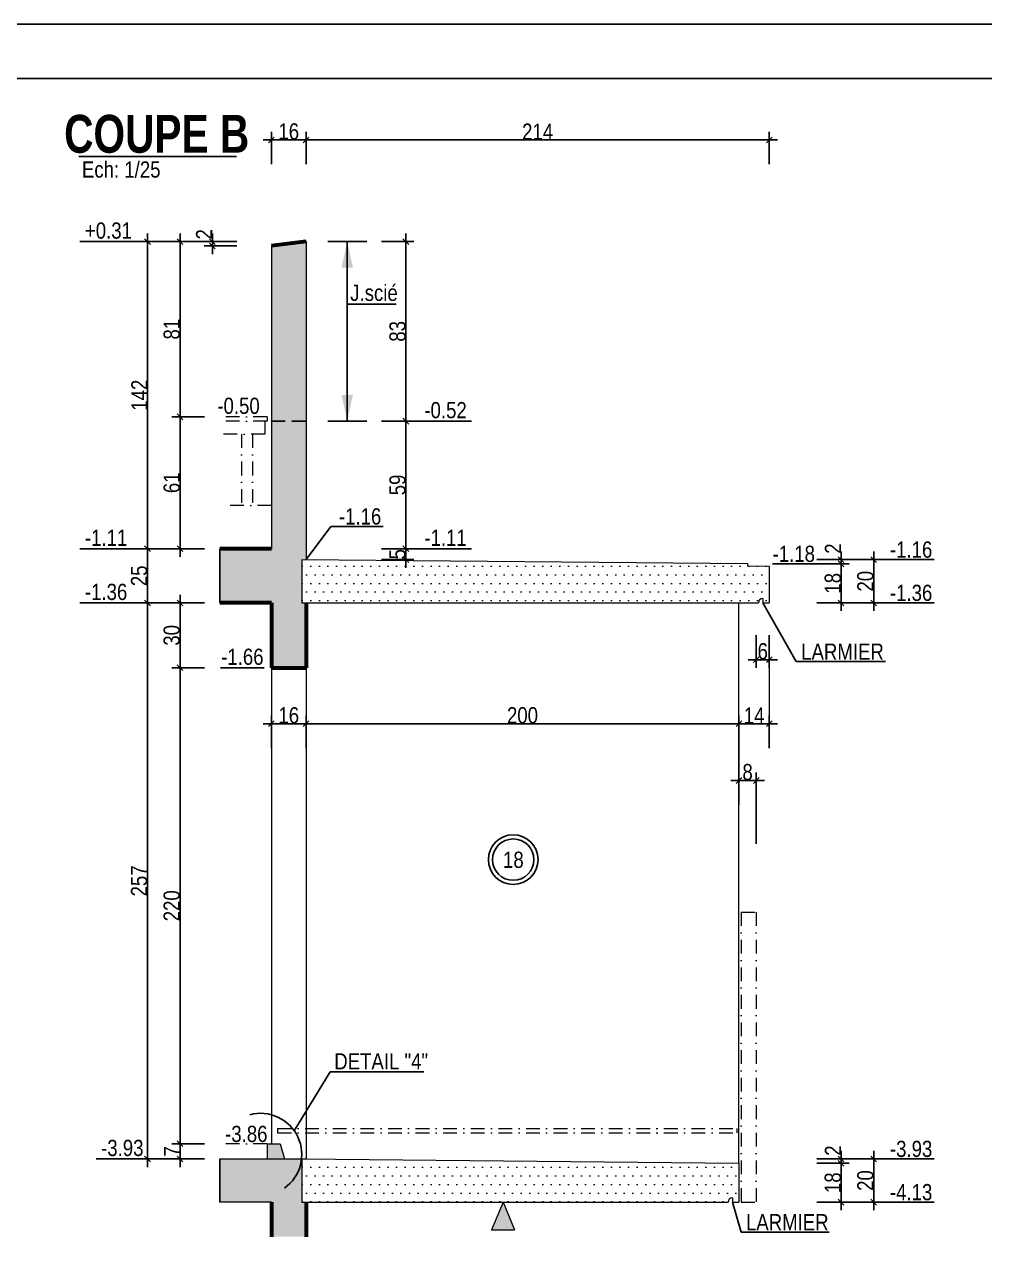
# Model space of a CAD drawing. Header units: millimetres. Extents: x 30537 to 37023, y -37354 to 0.
# Drawn here: x 34859 to 35746, y -34275 to -33154 of the extents above; entities that cross this region are included whole.
import ezdxf
from ezdxf.enums import TextEntityAlignment as Align

# ---------------------------------------------------------------- set-up
doc = ezdxf.new("R2010")
doc.units = ezdxf.units.MM
doc.linetypes.add('CACHEX2', pattern=[19.05, 12.7, -6.35])
doc.linetypes.add('TIRETPTX2', pattern=[50.8, 25.4, -12.7, 0, -12.7])
for name, color, linetype in [('01-Cad  2', 1, 'Continuous'), ('01_cote_gen', 4, 'Continuous'), ('01_linteaux', 2, 'Continuous'), ('01_murs_sup', 2, 'CACHEX2'), ('01_poch_BN', 9, 'Continuous'), ('01_texte', 230, 'Continuous'), ('AA_COTES', 2, 'Continuous')]:
    doc.layers.add(name, color=color, linetype=linetype)
doc.layers.add('01_murs_coup', color=5, linetype='Continuous', lineweight=60)
doc.layers.add('01_tram_axes', color=2, linetype='TIRETPTX2', lineweight=9)
doc.styles.add('ARIAL NA', font='ARIALN.TTF')
doc.styles.add('impact', font='impact.ttf')
doc.styles.add('STYLE2', font='ARIALN.TTF')
doc.dimstyles.new('JB25', dxfattribs={"dimscale": 0.1, "dimtxt": 150, "dimasz": 15, "dimexe": 0.1, "dimexo": 0.1, "dimgap": 0.09, "dimtad": 1, "dimdec": 1, "dimlfac": 0.5, "dimdsep": 46, "dimtxsty": 'STYLE2', "dimblk1": 'BOND_G', "dimblk2": 'BOND_D', "dimsah": 1, "dimcen": 1.5, "dimdle": 0.01, "dimse1": 1, "dimse2": 1, "dimclrd": 4, "dimclre": 2, "dimclrt": 6, "dimazin": 2, "dimtfac": 2.333333, "dimtdec": 1, "dimtix": 1, "dimtmove": 2, "dimatfit": 3, "dimldrblk": 'BOND_G', "dimfxl": 1, "dimtolj": 1, "dimtzin": 0, "dimarcsym": 0})

# ---------------------------------------------------------------- blocks, each defined once
blk = doc.blocks.new('BOND_G')
at = {"layer": 'AA_COTES', "color": 0}
for p, q in [((0, -5), (0, 15)), ((5, 0), (-5, 0)), ((1.77, 1.77), (-1.77, -1.77))]:
    blk.add_line(p, q, dxfattribs=at)
blk = doc.blocks.new('BOND_D')
at = {"layer": 'AA_COTES', "color": 0}
for p, q in [((5, 0), (-5, 0)), ((-1.77, -1.77), (1.77, 1.77)), ((0, 5), (0, -15))]:
    blk.add_line(p, q, dxfattribs=at)
blk = doc.blocks.new('*D3951')
at = {"layer": '01_cote_gen', "color": 4, "lineweight": -2, "transparency": 16777216}
blk.add_line((35613.5, -34208.4), (35613.5, -34241.4), dxfattribs=at)
at = {"layer": 'Defpoints', "color": 0, "transparency": 16777216}
for p in [(35549.2, -34206.9), (35549.2, -34242.9), (35613.5, -34242.9)]:
    blk.add_point(p, dxfattribs=at)
at = {"layer": '01_cote_gen', "color": 4, "lineweight": -2, "transparency": 16777216, "xscale": 1.5, "yscale": 1.5, "zscale": 1.5}
for name, p, rotation in [('BOND_G', (35613.5, -34206.9), 90), ('BOND_D', (35613.5, -34242.9), 270)]:
    blk.add_blockref(name, p, dxfattribs=dict(at, rotation=rotation))
at = {"layer": '01_cote_gen', "color": 6, "lineweight": 0, "transparency": 16777216, "insert": (35605.9, -34224.9), "char_height": 15, "attachment_point": 5, "rotation": 90, "style": 'STYLE2'}
blk.add_mtext('\\A1;18', dxfattribs=at)
blk = doc.blocks.new('*D3952')
at = {"layer": '01_cote_gen', "color": 4, "lineweight": -2, "transparency": 16777216}
blk.add_line((35643.7, -34204.4), (35643.7, -34241.4), dxfattribs=at)
at = {"layer": 'Defpoints', "color": 0, "transparency": 16777216}
for p in [(35621, -34202.9), (35621, -34242.9), (35643.7, -34242.9)]:
    blk.add_point(p, dxfattribs=at)
at = {"layer": '01_cote_gen', "color": 4, "lineweight": -2, "transparency": 16777216, "xscale": 1.5, "yscale": 1.5, "zscale": 1.5}
for name, p, rotation in [('BOND_G', (35643.7, -34202.9), 90), ('BOND_D', (35643.7, -34242.9), 270)]:
    blk.add_blockref(name, p, dxfattribs=dict(at, rotation=rotation))
at = {"layer": '01_cote_gen', "color": 6, "lineweight": 0, "transparency": 16777216, "insert": (35636, -34222.9), "char_height": 15, "attachment_point": 5, "rotation": 90, "style": 'STYLE2'}
blk.add_mtext('\\A1;20', dxfattribs=at)
blk = doc.blocks.new('*D3953')
at = {"layer": '01_cote_gen', "color": 4, "lineweight": -2, "transparency": 16777216}
blk.add_line((35613.5, -34204.4), (35613.5, -34205.4), dxfattribs=at)
at = {"layer": 'Defpoints', "color": 0, "transparency": 16777216}
for p in [(35145.2, -34202.9), (35549.2, -34206.9), (35613.5, -34206.9)]:
    blk.add_point(p, dxfattribs=at)
at = {"layer": '01_cote_gen', "color": 4, "lineweight": -2, "transparency": 16777216, "xscale": 1.5, "yscale": 1.5, "zscale": 1.5}
for name, p, rotation in [('BOND_G', (35613.5, -34202.9), 90), ('BOND_D', (35613.5, -34206.9), 270)]:
    blk.add_blockref(name, p, dxfattribs=dict(at, rotation=rotation))
at = {"layer": '01_cote_gen', "color": 6, "lineweight": 0, "transparency": 16777216, "insert": (35606, -34195.2), "char_height": 15, "attachment_point": 5, "rotation": 90, "style": 'STYLE2'}
blk.add_mtext('\\A1;2', dxfattribs=at)
blk = doc.blocks.new('*D3954')
at = {"layer": '01_cote_gen', "color": 4, "lineweight": -2, "ltscale": 0.1, "transparency": 16777216}
blk.add_line((35002.7, -34187.4), (35002.7, -33750.4), dxfattribs=at)
at = {"layer": 'Defpoints', "color": 0, "ltscale": 0.1, "transparency": 16777216}
for p in [(35002.7, -33748.9), (35072.2, -33748.9), (35025.2, -34188.9)]:
    blk.add_point(p, dxfattribs=at)
at = {"layer": '01_cote_gen', "color": 4, "lineweight": -2, "ltscale": 0.1, "transparency": 16777216, "xscale": 1.5, "yscale": 1.5, "zscale": 1.5}
for name, p, rotation in [('BOND_D', (35002.7, -33748.9), 90), ('BOND_G', (35002.7, -34188.9), 270)]:
    blk.add_blockref(name, p, dxfattribs=dict(at, rotation=rotation))
at = {"layer": '01_cote_gen', "color": 6, "ltscale": 0.1, "transparency": 16777216, "insert": (34995, -33968.9), "char_height": 15, "attachment_point": 5, "rotation": 90, "style": 'STYLE2'}
blk.add_mtext('\\A1;220', dxfattribs=at)
blk = doc.blocks.new('*D3955')
at = {"layer": '01_cote_gen', "color": 4, "lineweight": -2, "ltscale": 0.1, "transparency": 16777216}
blk.add_line((35002.7, -33747.4), (35002.7, -33690.4), dxfattribs=at)
at = {"layer": 'Defpoints', "color": 0, "ltscale": 0.1, "transparency": 16777216}
for p in [(35002.7, -33688.9), (35072.2, -33688.9), (35072.2, -33748.9)]:
    blk.add_point(p, dxfattribs=at)
at = {"layer": '01_cote_gen', "color": 4, "lineweight": -2, "ltscale": 0.1, "transparency": 16777216, "xscale": 1.5, "yscale": 1.5, "zscale": 1.5}
for name, p, rotation in [('BOND_D', (35002.7, -33688.9), 90), ('BOND_G', (35002.7, -33748.9), 270)]:
    blk.add_blockref(name, p, dxfattribs=dict(at, rotation=rotation))
at = {"layer": '01_cote_gen', "color": 6, "ltscale": 0.1, "transparency": 16777216, "insert": (34995, -33718.9), "char_height": 15, "attachment_point": 5, "rotation": 90, "style": 'STYLE2'}
blk.add_mtext('\\A1;30', dxfattribs=at)
blk = doc.blocks.new('*D3956')
at = {"layer": '01_cote_gen', "color": 4, "lineweight": -2, "ltscale": 0.1, "transparency": 16777216}
blk.add_line((34972.6, -33687.4), (34972.6, -33640.4), dxfattribs=at)
at = {"layer": 'Defpoints', "color": 0, "ltscale": 0.1, "transparency": 16777216}
for p in [(34972.6, -33638.9), (35033, -33638.9), (35040.1, -33688.9)]:
    blk.add_point(p, dxfattribs=at)
at = {"layer": '01_cote_gen', "color": 4, "lineweight": -2, "ltscale": 0.1, "transparency": 16777216, "xscale": 1.5, "yscale": 1.5, "zscale": 1.5}
for name, p, rotation in [('BOND_D', (34972.6, -33638.9), 90), ('BOND_G', (34972.6, -33688.9), 270)]:
    blk.add_blockref(name, p, dxfattribs=dict(at, rotation=rotation))
at = {"layer": '01_cote_gen', "color": 6, "ltscale": 0.1, "transparency": 16777216, "insert": (34964.9, -33663.9), "char_height": 15, "attachment_point": 5, "rotation": 90, "style": 'STYLE2'}
blk.add_mtext('\\A1;25', dxfattribs=at)
blk = doc.blocks.new('*D3957')
at = {"layer": '01_cote_gen', "color": 4, "lineweight": -2, "ltscale": 0.1, "transparency": 16777216}
blk.add_line((34972.6, -34201.4), (34972.6, -33690.4), dxfattribs=at)
at = {"layer": 'Defpoints', "color": 0, "ltscale": 0.1, "transparency": 16777216}
for p in [(34972.6, -33688.9), (34980.1, -33688.9), (35025.3, -34202.9)]:
    blk.add_point(p, dxfattribs=at)
at = {"layer": '01_cote_gen', "color": 4, "lineweight": -2, "ltscale": 0.1, "transparency": 16777216, "xscale": 1.5, "yscale": 1.5, "zscale": 1.5}
for name, p, rotation in [('BOND_D', (34972.6, -33688.9), 90), ('BOND_G', (34972.6, -34202.9), 270)]:
    blk.add_blockref(name, p, dxfattribs=dict(at, rotation=rotation))
at = {"layer": '01_cote_gen', "color": 6, "ltscale": 0.1, "transparency": 16777216, "insert": (34964.9, -33945.9), "char_height": 15, "attachment_point": 5, "rotation": 90, "style": 'STYLE2'}
blk.add_mtext('\\A1;257', dxfattribs=at)
blk = doc.blocks.new('*D3958')
at = {"layer": '01_cote_gen', "color": 4, "lineweight": -2, "ltscale": 0.1, "transparency": 16777216}
blk.add_line((35002.7, -34201.4), (35002.7, -34190.4), dxfattribs=at)
at = {"layer": 'Defpoints', "color": 0, "ltscale": 0.1, "transparency": 16777216}
for p in [(35002.7, -34188.9), (35025.2, -34188.9), (35024.5, -34202.9)]:
    blk.add_point(p, dxfattribs=at)
at = {"layer": '01_cote_gen', "color": 4, "lineweight": -2, "ltscale": 0.1, "transparency": 16777216, "xscale": 1.5, "yscale": 1.5, "zscale": 1.5}
for name, p, rotation in [('BOND_D', (35002.7, -34188.9), 90), ('BOND_G', (35002.7, -34202.9), 270)]:
    blk.add_blockref(name, p, dxfattribs=dict(at, rotation=rotation))
at = {"layer": '01_cote_gen', "color": 6, "ltscale": 0.1, "transparency": 16777216, "insert": (34995.2, -34195.9), "char_height": 15, "attachment_point": 5, "rotation": 90, "style": 'STYLE2'}
blk.add_mtext('\\A1;7', dxfattribs=at)
blk = doc.blocks.new('*D3959')
at = {"layer": '01_cote_gen', "color": 4, "lineweight": -2, "transparency": 16777216}
blk.add_line((35613.5, -33654.3), (35613.5, -33687.4), dxfattribs=at)
at = {"layer": 'Defpoints', "color": 0, "transparency": 16777216}
for p in [(35591, -33652.8), (35536.5, -33688.9), (35613.5, -33688.9)]:
    blk.add_point(p, dxfattribs=at)
at = {"layer": '01_cote_gen', "color": 4, "lineweight": -2, "transparency": 16777216, "xscale": 1.5, "yscale": 1.5, "zscale": 1.5}
for name, p, rotation in [('BOND_G', (35613.5, -33652.8), 90), ('BOND_D', (35613.5, -33688.9), 270)]:
    blk.add_blockref(name, p, dxfattribs=dict(at, rotation=rotation))
at = {"layer": '01_cote_gen', "color": 6, "lineweight": 0, "transparency": 16777216, "insert": (35605.9, -33670.8), "char_height": 15, "attachment_point": 5, "rotation": 90, "style": 'STYLE2'}
blk.add_mtext('\\A1;18', dxfattribs=at)
blk = doc.blocks.new('*D3960')
at = {"layer": '01_cote_gen', "color": 4, "lineweight": -2, "transparency": 16777216}
blk.add_line((35643.7, -33650.4), (35643.7, -33687.4), dxfattribs=at)
at = {"layer": 'Defpoints', "color": 0, "transparency": 16777216}
for p in [(35621, -33648.9), (35621, -33688.9), (35643.7, -33688.9)]:
    blk.add_point(p, dxfattribs=at)
at = {"layer": '01_cote_gen', "color": 4, "lineweight": -2, "transparency": 16777216, "xscale": 1.5, "yscale": 1.5, "zscale": 1.5}
for name, p, rotation in [('BOND_G', (35643.7, -33648.9), 90), ('BOND_D', (35643.7, -33688.9), 270)]:
    blk.add_blockref(name, p, dxfattribs=dict(at, rotation=rotation))
at = {"layer": '01_cote_gen', "color": 6, "lineweight": 0, "transparency": 16777216, "insert": (35636, -33668.9), "char_height": 15, "attachment_point": 5, "rotation": 90, "style": 'STYLE2'}
blk.add_mtext('\\A1;20', dxfattribs=at)
blk = doc.blocks.new('*D4299')
at = {"layer": '01_cote_gen', "color": 4, "lineweight": -2, "ltscale": 0.1, "transparency": 16777216}
blk.add_line((34972.6, -33637.4), (34972.6, -33356.4), dxfattribs=at)
at = {"layer": 'Defpoints', "color": 0, "ltscale": 0.1, "transparency": 16777216}
for p in [(34972.6, -33354.9), (35119.1, -33354.9), (35063.2, -33638.9)]:
    blk.add_point(p, dxfattribs=at)
at = {"layer": '01_cote_gen', "color": 4, "lineweight": -2, "ltscale": 0.1, "transparency": 16777216, "xscale": 1.5, "yscale": 1.5, "zscale": 1.5}
for name, p, rotation in [('BOND_D', (34972.6, -33354.9), 90), ('BOND_G', (34972.6, -33638.9), 270)]:
    blk.add_blockref(name, p, dxfattribs=dict(at, rotation=rotation))
at = {"layer": '01_cote_gen', "color": 6, "ltscale": 0.1, "transparency": 16777216, "insert": (34965.1, -33496.9), "char_height": 15, "attachment_point": 5, "rotation": 90, "style": 'STYLE2'}
blk.add_mtext('\\A1;142', dxfattribs=at)
blk = doc.blocks.new('*D3961')
at = {"layer": '01_cote_gen', "color": 4, "lineweight": -2, "ltscale": 0.1, "transparency": 16777216}
blk.add_line((35032.5, -33357.4), (35032.5, -33356.4), dxfattribs=at)
at = {"layer": 'Defpoints', "color": 0, "ltscale": 0.1, "transparency": 16777216}
for p in [(35032.5, -33354.9), (35134, -33354.9), (35102, -33358.9)]:
    blk.add_point(p, dxfattribs=at)
at = {"layer": '01_cote_gen', "color": 4, "lineweight": -2, "ltscale": 0.1, "transparency": 16777216, "xscale": 1.5, "yscale": 1.5, "zscale": 1.5}
for name, p, rotation in [('BOND_D', (35032.5, -33354.9), 90), ('BOND_G', (35032.5, -33358.9), 270)]:
    blk.add_blockref(name, p, dxfattribs=dict(at, rotation=rotation))
at = {"layer": '01_cote_gen', "color": 6, "ltscale": 0.1, "transparency": 16777216, "insert": (35024.9, -33348.2), "char_height": 15, "attachment_point": 5, "rotation": 90, "style": 'STYLE2'}
blk.add_mtext('\\A1;2', dxfattribs=at)
blk = doc.blocks.new('*D4300')
at = {"layer": '01_cote_gen', "color": 4, "lineweight": -2, "ltscale": 0.1, "transparency": 16777216}
blk.add_line((35088.6, -33260.9), (35117.6, -33260.9), dxfattribs=at)
at = {"layer": 'Defpoints', "color": 0, "ltscale": 0.1, "transparency": 16777216}
for p in [(35119.1, -33260.9), (35087.1, -33358.9), (35119.1, -33358.9)]:
    blk.add_point(p, dxfattribs=at)
at = {"layer": '01_cote_gen', "color": 4, "lineweight": -2, "ltscale": 0.1, "transparency": 16777216, "xscale": 1.5, "yscale": 1.5, "zscale": 1.5, "rotation": 180}
blk.add_blockref('BOND_G', (35087.1, -33260.9), dxfattribs=at)
at = {"layer": '01_cote_gen', "color": 4, "lineweight": -2, "ltscale": 0.1, "transparency": 16777216, "xscale": 1.5, "yscale": 1.5, "zscale": 1.5}
blk.add_blockref('BOND_D', (35119.1, -33260.9), dxfattribs=at)
at = {"layer": '01_cote_gen', "color": 6, "ltscale": 0.1, "transparency": 16777216, "insert": (35103.1, -33253.2), "char_height": 15, "attachment_point": 5, "style": 'STYLE2'}
blk.add_mtext('\\A1;16', dxfattribs=at)
blk = doc.blocks.new('*D4301')
at = {"layer": '01_cote_gen', "color": 4, "lineweight": -2, "ltscale": 0.1, "transparency": 16777216}
blk.add_line((35120.6, -33260.9), (35545.6, -33260.9), dxfattribs=at)
at = {"layer": 'Defpoints', "color": 0, "ltscale": 0.1, "transparency": 16777216}
for p in [(35547.1, -33260.9), (35119.1, -33283.4), (35547.1, -33671.9)]:
    blk.add_point(p, dxfattribs=at)
at = {"layer": '01_cote_gen', "color": 4, "lineweight": -2, "ltscale": 0.1, "transparency": 16777216, "xscale": 1.5, "yscale": 1.5, "zscale": 1.5, "rotation": 180}
blk.add_blockref('BOND_G', (35119.1, -33260.9), dxfattribs=at)
at = {"layer": '01_cote_gen', "color": 4, "lineweight": -2, "ltscale": 0.1, "transparency": 16777216, "xscale": 1.5, "yscale": 1.5, "zscale": 1.5}
blk.add_blockref('BOND_D', (35547.1, -33260.9), dxfattribs=at)
at = {"layer": '01_cote_gen', "color": 6, "ltscale": 0.1, "transparency": 16777216, "insert": (35333.1, -33253.3), "char_height": 15, "attachment_point": 5, "style": 'STYLE2'}
blk.add_mtext('\\A1;214', dxfattribs=at)
blk = doc.blocks.new('*D3962')
at = {"layer": '01_cote_gen', "color": 4, "lineweight": -2, "ltscale": 0.1, "transparency": 16777216}
blk.add_line((35613.5, -33650.4), (35613.5, -33651.3), dxfattribs=at)
at = {"layer": 'Defpoints', "color": 0, "ltscale": 0.1, "transparency": 16777216}
for p in [(35613.5, -33652.8), (35621, -33652.8), (35621.2, -33648.9)]:
    blk.add_point(p, dxfattribs=at)
at = {"layer": '01_cote_gen', "color": 4, "lineweight": -2, "ltscale": 0.1, "transparency": 16777216, "xscale": 1.5, "yscale": 1.5, "zscale": 1.5}
for name, p, rotation in [('BOND_G', (35613.5, -33648.9), 90), ('BOND_D', (35613.5, -33652.8), 270)]:
    blk.add_blockref(name, p, dxfattribs=dict(at, rotation=rotation))
at = {"layer": '01_cote_gen', "color": 6, "ltscale": 0.1, "transparency": 16777216, "insert": (35606, -33638.7), "char_height": 15, "attachment_point": 5, "rotation": 90, "style": 'STYLE2'}
blk.add_mtext('\\A1;2', dxfattribs=at)
blk = doc.blocks.new('*D4302')
at = {"layer": '01_cote_gen', "color": 4, "lineweight": -2, "ltscale": 0.1, "transparency": 16777216}
blk.add_line((35211.3, -33356.4), (35211.3, -33519.4), dxfattribs=at)
at = {"layer": 'Defpoints', "color": 0, "ltscale": 0.1, "transparency": 16777216}
for p in [(35119.1, -33354.9), (35119.1, -33520.9), (35211.3, -33520.9)]:
    blk.add_point(p, dxfattribs=at)
at = {"layer": '01_cote_gen', "color": 4, "lineweight": -2, "ltscale": 0.1, "transparency": 16777216, "xscale": 1.5, "yscale": 1.5, "zscale": 1.5}
for name, p, rotation in [('BOND_G', (35211.3, -33354.9), 90), ('BOND_D', (35211.3, -33520.9), 270)]:
    blk.add_blockref(name, p, dxfattribs=dict(at, rotation=rotation))
at = {"layer": '01_cote_gen', "color": 6, "ltscale": 0.1, "transparency": 16777216, "insert": (35203.7, -33437.9), "char_height": 15, "attachment_point": 5, "rotation": 90, "style": 'STYLE2'}
blk.add_mtext('\\A1;83', dxfattribs=at)
blk = doc.blocks.new('*D4303')
at = {"layer": '01_cote_gen', "color": 4, "lineweight": -2, "ltscale": 0.1, "transparency": 16777216}
blk.add_line((35211.3, -33522.4), (35211.3, -33637.4), dxfattribs=at)
at = {"layer": 'Defpoints', "color": 0, "ltscale": 0.1, "transparency": 16777216}
for p in [(35119.1, -33520.9), (35087.1, -33638.9), (35211.3, -33638.9)]:
    blk.add_point(p, dxfattribs=at)
at = {"layer": '01_cote_gen', "color": 4, "lineweight": -2, "ltscale": 0.1, "transparency": 16777216, "xscale": 1.5, "yscale": 1.5, "zscale": 1.5}
for name, p, rotation in [('BOND_G', (35211.3, -33520.9), 90), ('BOND_D', (35211.3, -33638.9), 270)]:
    blk.add_blockref(name, p, dxfattribs=dict(at, rotation=rotation))
at = {"layer": '01_cote_gen', "color": 6, "ltscale": 0.1, "transparency": 16777216, "insert": (35203.7, -33579.9), "char_height": 15, "attachment_point": 5, "rotation": 90, "style": 'STYLE2'}
blk.add_mtext('\\A1;59', dxfattribs=at)
blk = doc.blocks.new('*D4304')
at = {"layer": '01_cote_gen', "color": 4, "lineweight": -2, "ltscale": 0.1, "transparency": 16777216}
blk.add_line((35002.7, -33637.4), (35002.7, -33518.4), dxfattribs=at)
at = {"layer": 'Defpoints', "color": 0, "ltscale": 0.1, "transparency": 16777216}
for p in [(35002.7, -33516.9), (35052.8, -33516.9), (35052.8, -33638.9)]:
    blk.add_point(p, dxfattribs=at)
at = {"layer": '01_cote_gen', "color": 4, "lineweight": -2, "ltscale": 0.1, "transparency": 16777216, "xscale": 1.5, "yscale": 1.5, "zscale": 1.5}
for name, p, rotation in [('BOND_D', (35002.7, -33516.9), 90), ('BOND_G', (35002.7, -33638.9), 270)]:
    blk.add_blockref(name, p, dxfattribs=dict(at, rotation=rotation))
at = {"layer": '01_cote_gen', "color": 6, "ltscale": 0.1, "transparency": 16777216, "insert": (34995, -33577.9), "char_height": 15, "attachment_point": 5, "rotation": 90, "style": 'STYLE2'}
blk.add_mtext('\\A1;61', dxfattribs=at)
blk = doc.blocks.new('*D3963')
at = {"layer": '01_cote_gen', "color": 4, "lineweight": -2, "ltscale": 0.1, "transparency": 16777216}
blk.add_line((35002.7, -33515.4), (35002.7, -33356.4), dxfattribs=at)
at = {"layer": 'Defpoints', "color": 0, "ltscale": 0.1, "transparency": 16777216}
for p in [(34995.1, -33354.9), (35002.7, -33354.9), (35010.2, -33516.9)]:
    blk.add_point(p, dxfattribs=at)
at = {"layer": '01_cote_gen', "color": 4, "lineweight": -2, "ltscale": 0.1, "transparency": 16777216, "xscale": 1.5, "yscale": 1.5, "zscale": 1.5}
for name, p, rotation in [('BOND_D', (35002.7, -33354.9), 90), ('BOND_G', (35002.7, -33516.9), 270)]:
    blk.add_blockref(name, p, dxfattribs=dict(at, rotation=rotation))
at = {"layer": '01_cote_gen', "color": 6, "ltscale": 0.1, "transparency": 16777216, "insert": (34995, -33435.9), "char_height": 15, "attachment_point": 5, "rotation": 90, "style": 'STYLE2'}
blk.add_mtext('\\A1;81', dxfattribs=at)
blk = doc.blocks.new('*D3964')
at = {"layer": '01_cote_gen', "color": 4, "lineweight": -2, "ltscale": 0.1, "transparency": 16777216}
blk.add_line((35211.3, -33640.4), (35211.3, -33647.4), dxfattribs=at)
at = {"layer": 'Defpoints', "color": 0, "ltscale": 0.1, "transparency": 16777216}
for p in [(35117, -33638.9), (35149, -33648.9), (35211.3, -33648.9)]:
    blk.add_point(p, dxfattribs=at)
at = {"layer": '01_cote_gen', "color": 4, "lineweight": -2, "ltscale": 0.1, "transparency": 16777216, "xscale": 1.5, "yscale": 1.5, "zscale": 1.5}
for name, p, rotation in [('BOND_G', (35211.3, -33638.9), 90), ('BOND_D', (35211.3, -33648.9), 270)]:
    blk.add_blockref(name, p, dxfattribs=dict(at, rotation=rotation))
at = {"layer": '01_cote_gen', "color": 6, "ltscale": 0.1, "transparency": 16777216, "insert": (35203.7, -33643.9), "char_height": 15, "attachment_point": 5, "rotation": 90, "style": 'STYLE2'}
blk.add_mtext('\\A1;5', dxfattribs=at)
blk = doc.blocks.new('*D4529')
at = {"layer": '01_cote_gen', "color": 4, "lineweight": -2, "ltscale": 0.1, "transparency": 16777216}
blk.add_line((35088.6, -33800.6), (35117.6, -33800.6), dxfattribs=at)
at = {"layer": 'Defpoints', "color": 0, "ltscale": 0.1, "transparency": 16777216}
for p in [(35119.1, -33800.6), (35087.1, -33817.5), (35119.1, -33817.5)]:
    blk.add_point(p, dxfattribs=at)
at = {"layer": '01_cote_gen', "color": 4, "lineweight": -2, "ltscale": 0.1, "transparency": 16777216, "xscale": 1.5, "yscale": 1.5, "zscale": 1.5, "rotation": 180}
blk.add_blockref('BOND_G', (35087.1, -33800.6), dxfattribs=at)
at = {"layer": '01_cote_gen', "color": 4, "lineweight": -2, "ltscale": 0.1, "transparency": 16777216, "xscale": 1.5, "yscale": 1.5, "zscale": 1.5}
blk.add_blockref('BOND_D', (35119.1, -33800.6), dxfattribs=at)
at = {"layer": '01_cote_gen', "color": 6, "ltscale": 0.1, "transparency": 16777216, "insert": (35103.1, -33792.9), "char_height": 15, "attachment_point": 5, "style": 'STYLE2'}
blk.add_mtext('\\A1;16', dxfattribs=at)
blk = doc.blocks.new('*D4533')
at = {"layer": '01_cote_gen', "color": 4, "lineweight": -2, "ltscale": 0.1, "transparency": 16777216}
blk.add_line((35520.6, -33853.1), (35533.6, -33853.1), dxfattribs=at)
at = {"layer": 'Defpoints', "color": 0, "ltscale": 0.1, "transparency": 16777216}
for p in [(35535.1, -33853.1), (35535.1, -33911.8), (35519.1, -34206.9)]:
    blk.add_point(p, dxfattribs=at)
at = {"layer": '01_cote_gen', "color": 4, "lineweight": -2, "ltscale": 0.1, "transparency": 16777216, "xscale": 1.5, "yscale": 1.5, "zscale": 1.5, "rotation": 180}
blk.add_blockref('BOND_G', (35519.1, -33853.1), dxfattribs=at)
at = {"layer": '01_cote_gen', "color": 4, "lineweight": -2, "ltscale": 0.1, "transparency": 16777216, "xscale": 1.5, "yscale": 1.5, "zscale": 1.5}
blk.add_blockref('BOND_D', (35535.1, -33853.1), dxfattribs=at)
at = {"layer": '01_cote_gen', "color": 6, "ltscale": 0.1, "transparency": 16777216, "insert": (35527.1, -33845.4), "char_height": 15, "attachment_point": 5, "style": 'STYLE2'}
blk.add_mtext('\\A1;8', dxfattribs=at)
blk = doc.blocks.new('*D4530')
at = {"layer": '01_cote_gen', "color": 4, "lineweight": -2, "ltscale": 0.1, "transparency": 16777216}
blk.add_line((35545.6, -33741.4), (35536.6, -33741.4), dxfattribs=at)
at = {"layer": 'Defpoints', "color": 0, "ltscale": 0.1, "transparency": 16777216}
for p in [(35547.1, -33315.4), (35535.1, -33741.4), (35535.1, -33742.7)]:
    blk.add_point(p, dxfattribs=at)
at = {"layer": '01_cote_gen', "color": 4, "lineweight": -2, "ltscale": 0.1, "transparency": 16777216, "xscale": 1.5, "yscale": 1.5, "zscale": 1.5, "rotation": 180}
blk.add_blockref('BOND_D', (35535.1, -33741.4), dxfattribs=at)
at = {"layer": '01_cote_gen', "color": 4, "lineweight": -2, "ltscale": 0.1, "transparency": 16777216, "xscale": 1.5, "yscale": 1.5, "zscale": 1.5}
blk.add_blockref('BOND_G', (35547.1, -33741.4), dxfattribs=at)
at = {"layer": '01_cote_gen', "color": 6, "ltscale": 0.1, "transparency": 16777216, "insert": (35541.1, -33733.7), "char_height": 15, "attachment_point": 5, "style": 'STYLE2'}
blk.add_mtext('\\A1;6', dxfattribs=at)
blk = doc.blocks.new('*D4531')
at = {"layer": '01_cote_gen', "color": 4, "lineweight": -2, "ltscale": 0.1, "transparency": 16777216}
blk.add_line((35520.6, -33800.6), (35545.6, -33800.6), dxfattribs=at)
at = {"layer": 'Defpoints', "color": 0, "ltscale": 0.1, "transparency": 16777216}
for p in [(35547.1, -33762.8), (35547.1, -33800.6), (35519.1, -33845.6)]:
    blk.add_point(p, dxfattribs=at)
at = {"layer": '01_cote_gen', "color": 4, "lineweight": -2, "ltscale": 0.1, "transparency": 16777216, "xscale": 1.5, "yscale": 1.5, "zscale": 1.5, "rotation": 180}
blk.add_blockref('BOND_G', (35519.1, -33800.6), dxfattribs=at)
at = {"layer": '01_cote_gen', "color": 4, "lineweight": -2, "ltscale": 0.1, "transparency": 16777216, "xscale": 1.5, "yscale": 1.5, "zscale": 1.5}
blk.add_blockref('BOND_D', (35547.1, -33800.6), dxfattribs=at)
at = {"layer": '01_cote_gen', "color": 6, "ltscale": 0.1, "transparency": 16777216, "insert": (35533.1, -33793.1), "char_height": 15, "attachment_point": 5, "style": 'STYLE2'}
blk.add_mtext('\\A1;14', dxfattribs=at)
blk = doc.blocks.new('*D4532')
at = {"layer": '01_cote_gen', "color": 4, "lineweight": -2, "ltscale": 0.5, "transparency": 16777216}
blk.add_line((35120.6, -33800.6), (35517.6, -33800.6), dxfattribs=at)
at = {"layer": 'Defpoints', "color": 0, "ltscale": 0.5, "transparency": 16777216}
for p in [(35519.1, -33800.6), (35119.1, -33821.9), (35519.1, -33821.9)]:
    blk.add_point(p, dxfattribs=at)
at = {"layer": '01_cote_gen', "color": 4, "lineweight": -2, "ltscale": 0.5, "transparency": 16777216, "xscale": 1.5, "yscale": 1.5, "zscale": 1.5, "rotation": 180}
blk.add_blockref('BOND_G', (35119.1, -33800.6), dxfattribs=at)
at = {"layer": '01_cote_gen', "color": 4, "lineweight": -2, "ltscale": 0.5, "transparency": 16777216, "xscale": 1.5, "yscale": 1.5, "zscale": 1.5}
blk.add_blockref('BOND_D', (35519.1, -33800.6), dxfattribs=at)
at = {"layer": '01_cote_gen', "color": 6, "ltscale": 0.5, "transparency": 16777216, "insert": (35319.1, -33792.9), "char_height": 15, "attachment_point": 5, "style": 'STYLE2'}
blk.add_mtext('\\A1;200', dxfattribs=at)

msp = doc.modelspace()

# ---------------------------------------------------------------- hatches: boundary and pattern name
at = {"layer": '01_linteaux', "lineweight": 0}
h = msp.add_hatch(dxfattribs=at)
h.set_pattern_fill('DOTS', color=256, scale=5)
h.paths.add_polyline_path([(35547.05, -33654.85), (35527.05, -33654.57), (35527.05, -33652.57), (35115.05, -33648.85), (35115.05, -33688.85), (35537.05, -33688.85, -0.4142136), (35541.05, -33684.85), (35541.05, -33688.85), (35547.05, -33688.85)])
h = msp.add_hatch(dxfattribs=at)
h.set_pattern_fill('DOTS', color=256, scale=5)
h.paths.add_polyline_path([(35519.05, -34206.85), (35115.05, -34202.85), (35115.05, -34242.85), (35509.05, -34242.85, -0.4142136), (35513.05, -34238.85), (35513.05, -34242.85), (35519.05, -34242.85)])
at = {"layer": '01_poch_BN', "ltscale": 0.1}
h = msp.add_hatch(color=256, dxfattribs=at)
h.dxf.hatch_style = 1
h.paths.add_polyline_path([(35119.05, -33354.85), (35087.05, -33358.85), (35087.05, -33520.85), (35119.05, -33520.85)])
h.paths.add_polyline_path([(35119.05, -33520.85), (35087.05, -33520.85), (35087.05, -33638.85), (35039.29, -33638.85), (35039.29, -33688.85), (35087.05, -33688.85), (35087.05, -33748.85), (35119.05, -33748.85), (35119.05, -33688.85), (35115.05, -33688.85), (35115.05, -33648.85), (35119.05, -33648.89)])
h = msp.add_hatch(color=256, dxfattribs=at)
h.dxf.hatch_style = 1
h.paths.add_polyline_path([(35119.05, -34242.85), (35115.05, -34242.85), (35115.05, -34202.85), (35039.29, -34202.85), (35039.29, -34242.85), (35087.05, -34242.85), (35087.05, -34274.85), (35119.05, -34274.85)])
h.paths.add_polyline_path([(35095.05, -34188.85), (35083.05, -34188.85), (35083.05, -34202.85), (35099.05, -34202.85)])

# ---------------------------------------------------------------- linework, layer by layer
at = {"layer": '01-Cad  2'}
for p, q in [((37023.29, -33154.02), (32133.29, -33154.02)), ((36973.29, -33204.02), (32183.29, -33204.02))]:
    msp.add_line(p, q, dxfattribs=at)
at = {"layer": '01_cote_gen', "lineweight": 0}
for p, q in [((35547.05, -33748.9), (35547.05, -33793.09)), ((35519.05, -33823.09), (35519.05, -33845.57))]:
    msp.add_line(p, q, dxfattribs=at)
at = {"layer": '01_cote_gen', "ltscale": 0.1}
msp.add_line((35535.05, -33911.77), (35535.05, -33845.57), dxfattribs=at)
at = {"layer": '01_linteaux', "lineweight": 0}
for p, q in [((35519.05, -34206.85), (35519.05, -33688.85)), ((35087.05, -33748.85), (35087.05, -34188.85)), ((35119.05, -33748.85), (35119.05, -34202.85)), ((35301.18, -34242.85), (35290.53, -34268.35)), ((35301.18, -34242.85), (35311.83, -34268.35)), ((35290.53, -34268.35), (35311.83, -34268.35))]:
    msp.add_line(p, q, dxfattribs=at)
msp.add_solid([(35301.18, -34242.85), (35290.53, -34268.35), (35311.83, -34268.35)], dxfattribs=at)
at = {"layer": '01_murs_coup'}
for p, q in [((35119.05, -33354.85), (35087.05, -33358.85)), ((35087.05, -33638.85), (35039.29, -33638.85)), ((35087.05, -33688.85), (35039.29, -33688.85)), ((35087.05, -33688.85), (35087.05, -33748.85)), ((35119.05, -33688.85), (35119.05, -33748.85)), ((35087.05, -33748.85), (35119.05, -33748.85)), ((35087.05, -34242.85), (35087.05, -34274.85)), ((35119.05, -34242.85), (35119.05, -34274.85))]:
    msp.add_line(p, q, dxfattribs=at)
at = {"layer": '01_murs_coup', "linetype": 'Continuous', "lineweight": 0}
for p, q in [((35119.05, -33354.85), (35119.05, -33648.89)), ((35087.05, -33358.85), (35087.05, -33638.85)), ((35115.05, -33648.85), (35115.05, -33688.85)), ((35115.05, -33648.85), (35527.05, -33652.57)), ((35527.05, -33652.57), (35527.05, -33654.57)), ((35527.05, -33654.57), (35547.05, -33654.85)), ((35547.05, -33654.85), (35547.05, -33688.85)), ((35115.05, -33688.85), (35537.05, -33688.85)), ((35541.05, -33684.85), (35541.05, -33688.85)), ((35541.05, -33688.85), (35547.05, -33688.85)), ((35083.05, -34188.85), (35095.05, -34188.85)), ((35083.05, -34188.85), (35083.05, -34202.85)), ((35095.05, -34188.85), (35099.05, -34202.85)), ((35039.29, -34202.85), (35115.05, -34202.85)), ((35115.05, -34202.85), (35119.05, -34202.85)), ((35115.05, -34202.85), (35115.05, -34242.85)), ((35115.05, -34202.85), (35519.05, -34206.85)), ((35519.05, -34206.85), (35519.05, -34242.85)), ((35513.05, -34238.85), (35513.05, -34242.85)), ((35087.05, -34242.85), (35039.29, -34242.85)), ((35115.05, -34242.85), (35509.05, -34242.85)), ((35513.05, -34242.85), (35519.05, -34242.85))]:
    msp.add_line(p, q, dxfattribs=at)
for centre in [(35541.05, -33688.85), (35513.05, -34242.85)]:
    msp.add_arc(centre, 4, 90, 180, dxfattribs=at)
at = {"layer": '01_murs_sup'}
msp.add_line((35087.05, -33520.85), (35119.05, -33520.85), dxfattribs=at)
at = {"layer": '01_poch_BN', "ltscale": 0.1}
for p, q in [((35039.29, -33638.85), (35039.29, -33688.85)), ((35039.29, -34202.85), (35039.29, -34242.85))]:
    msp.add_line(p, q, dxfattribs=at)
at = {"layer": '01_texte'}
for p, q in [((34909.26, -33276.38), (35054.86, -33276.38)), ((34979.11, -33354.85), (34910.15, -33354.85)), ((35175.2, -33354.85), (35139.12, -33354.85)), ((35157.16, -33354.85), (35157.16, -33520.85)), ((35157.16, -33412.87), (35202.36, -33412.87)), ((35175.2, -33520.85), (35139.12, -33520.85)), ((35271.99, -33520.85), (35218.85, -33520.85)), ((35142.04, -33618.21), (35119.05, -33648.89)), ((35190.31, -33618.21), (35142.04, -33618.21)), ((34979.11, -33638.85), (34910.15, -33638.85)), ((35271.99, -33638.85), (35218.85, -33638.85)), ((35591.04, -33652.77), (35550.1, -33652.77)), ((35699.47, -33648.85), (35651.2, -33648.85)), ((34979.11, -33688.85), (34910.15, -33688.85)), ((35541.05, -33688.85), (35572.04, -33743.19)), ((35699.47, -33688.85), (35651.2, -33688.85)), ((35654.54, -33743.19), (35572.04, -33743.19)), ((35080.44, -33748.85), (35040.04, -33748.85)), ((35108.16, -34176.85), (35141.35, -34122.37)), ((35141.35, -34122.37), (35228.07, -34122.37)), ((34979.11, -34202.85), (34925.12, -34202.85)), ((35699.47, -34202.85), (35651.2, -34202.85)), ((35513.05, -34242.85), (35521.02, -34270.58)), ((35699.47, -34242.85), (35651.2, -34242.85)), ((35521.02, -34270.58), (35602.5, -34270.58))]:
    msp.add_line(p, q, dxfattribs=at)
for radius in [22.93, 19.14]:
    msp.add_circle((35310.51, -33926.24), radius, dxfattribs=at)
msp.add_arc((35077.05, -34198.85), 38.11, 305.26313, 105.21393, dxfattribs=at)
for points in [[(35157.16, -33354.85), (35151.91, -33379.09), (35157.16, -33379.09)], [(35157.16, -33354.85), (35162.42, -33379.09), (35157.16, -33379.09)], [(35157.16, -33520.85), (35151.91, -33496.62), (35157.16, -33496.62)], [(35157.16, -33520.85), (35162.42, -33496.62), (35157.16, -33496.62)]]:
    msp.add_solid(points, dxfattribs=at)
at = {"layer": '01_tram_axes', "ltscale": 0.5}
for p, q in [((35083.05, -33516.85), (35039.29, -33516.85)), ((35083.05, -33520.85), (35039.29, -33520.85)), ((35081.05, -33520.85), (35081.05, -33532.85)), ((35083.05, -33516.85), (35083.05, -33520.85)), ((35081.05, -33532.85), (35039.29, -33532.85)), ((35059.48, -33532.85), (35059.48, -33598.85)), ((35069.48, -33532.85), (35069.48, -33598.85)), ((35087.05, -33598.85), (35039.29, -33598.85)), ((35521.05, -33974.85), (35535.05, -33974.85)), ((35521.05, -33974.85), (35521.05, -34242.85)), ((35535.05, -33974.85), (35535.05, -34242.85)), ((35092.84, -34174.85), (35517.05, -34174.85)), ((35092.84, -34174.85), (35092.84, -34178.85)), ((35092.84, -34178.85), (35517.05, -34178.85)), ((35517.05, -34174.85), (35517.05, -34178.85)), ((35083.05, -34188.85), (35039.29, -34188.85)), ((35521.05, -34242.85), (35535.05, -34242.85))]:
    msp.add_line(p, q, dxfattribs=at)

# ---------------------------------------------------------------- texts
at = {"layer": '01_texte', "style": 'impact'}
msp.add_text('COUPE B', height=35, dxfattribs=at).set_placement((34981.07, -33255.28), align=Align.MIDDLE)
at = {"layer": '01_texte'}
for s, style, p in [('Ech: 1/25', 'STYLE2', (34912, -33295.79)), ('+0.31', 'ARIAL NA', (34914.74, -33352.24)), ('J.scié', 'ARIAL NA', (35159.9, -33409.78)), ('-0.50', 'ARIAL NA', (35037.12, -33514.24)), ('-0.52', 'ARIAL NA', (35228.41, -33518.24)), ('-1.16', 'ARIAL NA', (35149.47, -33616.47)), ('-1.11', 'ARIAL NA', (34914.74, -33636.24)), ('-1.11', 'ARIAL NA', (35228.41, -33636.24)), ('-1.18', 'ARIAL NA', (35550.2, -33651.04)), ('-1.16', 'ARIAL NA', (35658.63, -33647.12)), ('-1.36', 'ARIAL NA', (34914.74, -33686.24)), ('-1.36', 'ARIAL NA', (35658.63, -33687.12)), ('-1.66', 'ARIAL NA', (35040.66, -33746.24)), ('LARMIER', 'ARIAL NA', (35576.63, -33741.49)), ('18', 'ARIAL NA', (35301.09, -33933.88)), ('DETAIL "4"', 'ARIAL NA', (35145.16, -34120.21)), ('-3.86', 'ARIAL NA', (35044.31, -34187.28)), ('-3.93', 'ARIAL NA', (34929.71, -34200.24)), ('-3.93', 'ARIAL NA', (35658.63, -34201.12)), ('-4.13', 'ARIAL NA', (35658.63, -34241.12)), ('LARMIER', 'ARIAL NA', (35525.61, -34268.89))]:
    msp.add_text(s, height=15, dxfattribs=dict(at, style=style)).set_placement(p)

# ---------------------------------------------------------------- dimensions: what is measured, and where the dimension line sits
at = {"layer": '01_cote_gen', "ltscale": 0.1}
for base, p1, p2, picture, middle in [((35119.05, -33260.86), (35087.05, -33358.85), (35119.05, -33358.85), '*D4300', (35103.05, -33253.19)), ((35547.05, -33260.86), (35119.05, -33283.36), (35547.05, -33671.85), '*D4301', (35333.05, -33253.32)), ((35535.05, -33741.4), (35547.05, -33315.41), (35535.05, -33742.68), '*D4530', (35541.05, -33733.73)), ((35547.05, -33800.59), (35519.05, -33845.57), (35547.05, -33762.82), '*D4531', (35533.05, -33793.05)), ((35119.05, -33800.59), (35087.05, -33817.47), (35119.05, -33817.47), '*D4529', (35103.05, -33792.92)), ((35535.05, -33853.07), (35519.05, -34206.85), (35535.05, -33911.77), '*D4533', (35527.05, -33845.4))]:
    dim = msp.add_linear_dim(base=base, p1=p1, p2=p2, dimstyle='JB25', dxfattribs=at)
    dim.commit()
    dim.dimension.update_dxf_attribs({"geometry": picture, "text_midpoint": middle})
for base, p1, p2, picture, middle in [((35032.45, -33354.85), (35101.97, -33358.85), (35133.97, -33354.85), '*D3961', (35024.91, -33348.19)), ((35613.54, -33652.77), (35621.2, -33648.85), (35621.04, -33652.77), '*D3962', (35606, -33638.67))]:
    dim = msp.add_linear_dim(base=base, p1=p1, p2=p2, angle=90, dimstyle='JB25', dxfattribs=at)
    dim.commit()
    dim.dimension.update_dxf_attribs({"geometry": picture, "text_midpoint": middle, "dimtype": 160})
for base, p1, p2, picture, middle in [((34972.61, -33354.85), (35063.17, -33638.85), (35119.05, -33354.85), '*D4299', (34965.07, -33496.85)), ((35002.71, -33354.85), (35010.21, -33516.85), (34995.11, -33354.85), '*D3963', (34995.04, -33435.85)), ((35211.35, -33520.85), (35119.05, -33354.85), (35119.05, -33520.85), '*D4302', (35203.68, -33437.85)), ((35002.71, -33516.85), (35052.78, -33638.85), (35052.78, -33516.85), '*D4304', (34995.04, -33577.85)), ((35211.35, -33638.85), (35119.05, -33520.85), (35087.05, -33638.85), '*D4303', (35203.68, -33579.85)), ((34972.61, -33638.85), (35040.13, -33688.85), (35032.95, -33638.85), '*D3956', (34964.95, -33663.85)), ((35211.35, -33648.89), (35117.04, -33638.85), (35149.04, -33648.89), '*D3964', (35203.71, -33643.87)), ((34972.61, -33688.85), (35025.29, -34202.85), (34980.11, -33688.85), '*D3957', (34964.95, -33945.85)), ((35002.71, -33688.85), (35072.23, -33748.85), (35072.23, -33688.85), '*D3955', (34995.04, -33718.85)), ((35002.71, -33748.85), (35025.21, -34188.85), (35072.23, -33748.85), '*D3954', (34995.04, -33968.85)), ((35002.71, -34188.85), (35024.46, -34202.85), (35025.21, -34188.85), '*D3958', (34995.2, -34195.85))]:
    dim = msp.add_linear_dim(base=base, p1=p1, p2=p2, angle=90, dimstyle='JB25', dxfattribs=at)
    dim.commit()
    dim.dimension.update_dxf_attribs({"geometry": picture, "text_midpoint": middle})
at = {"layer": '01_cote_gen', "lineweight": 0}
for base, p1, p2, picture, middle in [((35613.54, -33688.85), (35591.04, -33652.77), (35536.46, -33688.85), '*D3959', (35605.87, -33670.81)), ((35643.7, -33688.85), (35621.04, -33648.85), (35621.04, -33688.85), '*D3960', (35636.03, -33668.85)), ((35643.7, -34242.85), (35621.04, -34202.85), (35621.04, -34242.85), '*D3952', (35636.03, -34222.85)), ((35613.54, -34242.85), (35549.21, -34206.85), (35549.21, -34242.85), '*D3951', (35605.87, -34224.85))]:
    dim = msp.add_linear_dim(base=base, p1=p1, p2=p2, angle=90, dimstyle='JB25', dxfattribs=at)
    dim.commit()
    dim.dimension.update_dxf_attribs({"geometry": picture, "text_midpoint": middle})
at = {"layer": '01_cote_gen', "ltscale": 0.5}
dim = msp.add_linear_dim(base=(35519.05, -33800.59), p1=(35119.05, -33821.89), p2=(35519.05, -33821.89), dimstyle='JB25', dxfattribs=at)
dim.commit()
dim.dimension.update_dxf_attribs({"geometry": '*D4532', "text_midpoint": (35319.05, -33792.92)})
at = {"layer": '01_cote_gen', "lineweight": 0}
dim = msp.add_linear_dim(base=(35613.54, -34206.85), p1=(35145.21, -34202.85), p2=(35549.21, -34206.85), angle=90, dimstyle='JB25', dxfattribs=at)
dim.commit()
dim.dimension.update_dxf_attribs({"geometry": '*D3953', "text_midpoint": (35606, -34195.25), "dimtype": 160})

doc.saveas('drawing.dxf')
